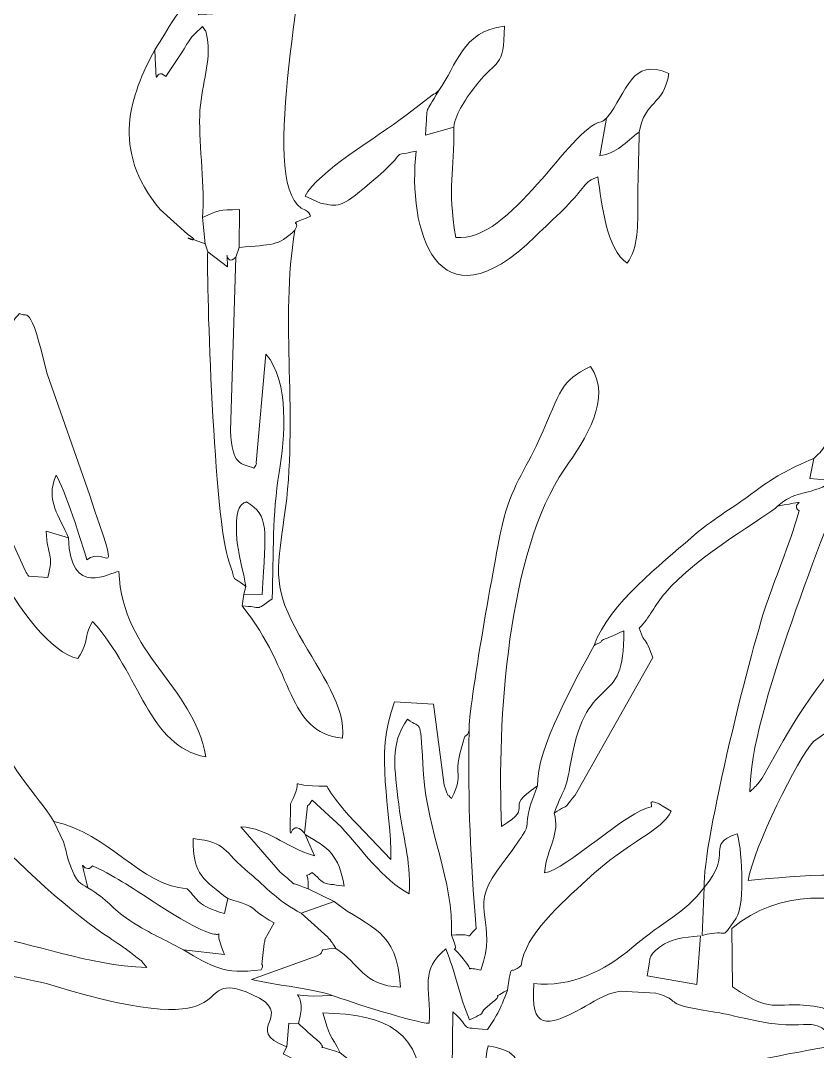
# Model space of a CAD drawing. Header units: millimetres. Extents: x -354 to 179, y -174 to 113.
# Drawn here: x -294.89 to -281.29, y 15.78 to 33.38 of the extents above; entities that cross this region are included whole.
import ezdxf

# ---------------------------------------------------------------- set-up
doc = ezdxf.new("R2010")
doc.units = ezdxf.units.MM
doc.linetypes.add('K5LT32769', pattern=[0])
doc.layers.add('layer 1', color=7, linetype='Continuous')

msp = doc.modelspace()

# ---------------------------------------------------------------- linework, layer by layer
at = {"layer": 'layer 1', "color": 7, "linetype": 'K5LT32769', "lineweight": 18}
for points, knots in [([(-291.396, 34.634), (-291.396, 34.634), (-290.927, 34.479), (-290.927, 34.479), (-290.717, 33.799), (-290.829, 34.214), (-291.179, 33.913), (-291.688, 33.476), (-291.024, 33.549), (-291.852, 33.479), (-291.852, 33.479), (-291.765, 33.956), (-291.765, 33.956), (-292.202, 33.638), (-291.615, 34.166), (-292.013, 33.747), (-292.087, 33.67), (-292.16, 33.575), (-292.244, 33.448), (-292.414, 33.19), (-292.461, 33.088), (-292.6, 32.884), (-292.553, 32.027), (-292.626, 32.639), (-292.411, 32.425), (-292.411, 32.425), (-292.128, 32.856), (-292.128, 32.856), (-291.956, 33.12), (-292.052, 33.02), (-291.786, 33.282), (-291.72, 33.168), (-291.727, 33.268), (-291.696, 33.011), (-291.696, 33.011), (-291.648, 32.615), (-291.819, 32.251), (-291.832, 31.761), (-291.832, 31.761), (-291.847, 31.222), (-291.736, 30.518), (-291.785, 30.02), (-291.785, 30.02), (-291.504, 30.14), (-291.517, 30.151), (-291.154, 30.154), (-291.154, 30.154), (-291.154, 30.154), (-291.158, 29.509), (-291.158, 29.509), (-290.592, 29.562), (-290.5, 29.522), (-290.207, 29.802), (-290.084, 29.999), (-290.397, 29.854), (-289.94, 30.041), (-289.964, 30.078), (-289.965, 30.122), (-290.024, 30.142), (-290.875, 30.425), (-289.997, 34.16), (-290.022, 35.26), (-290.022, 35.26), (-290.059, 36.894), (-289.769, 36.717), (-290.41, 36.95), (-291.015, 36.602), (-290.525, 36.667), (-290.936, 35.774), (-291.19, 35.222), (-291.382, 35.202), (-291.396, 34.634)], [0, 0, 0, 0, 0.043478, 0.043478, 0.043478, 0.086957, 0.086957, 0.086957, 0.130435, 0.130435, 0.130435, 0.173913, 0.173913, 0.173913, 0.217391, 0.217391, 0.217391, 0.26087, 0.26087, 0.26087, 0.304348, 0.304348, 0.304348, 0.347826, 0.347826, 0.347826, 0.391304, 0.391304, 0.391304, 0.434783, 0.434783, 0.434783, 0.478261, 0.478261, 0.478261, 0.478261, 0.521739, 0.521739, 0.521739, 0.521739, 0.565217, 0.565217, 0.565217, 0.565217, 0.608696, 0.608696, 0.608696, 0.608696, 0.652174, 0.652174, 0.652174, 0.695652, 0.695652, 0.695652, 0.73913, 0.73913, 0.73913, 0.782609, 0.782609, 0.782609, 0.826087, 0.826087, 0.826087, 0.826087, 0.869565, 0.869565, 0.869565, 0.913043, 0.913043, 0.913043, 1, 1, 1, 1]), ([(-292.6, 32.884), (-293.013, 32.105), (-293.367, 31.184), (-292.51, 30.156), (-292.51, 30.156), (-292.04, 29.732), (-292.04, 29.732), (-291.677, 29.495), (-292.411, 29.812), (-291.738, 29.568), (-291.738, 29.568), (-291.785, 30.02), (-291.785, 30.02), (-291.736, 30.518), (-291.847, 31.222), (-291.832, 31.761), (-291.819, 32.251), (-291.648, 32.615), (-291.696, 33.011), (-291.727, 33.268), (-291.72, 33.168), (-291.786, 33.282), (-292.052, 33.02), (-291.956, 33.12), (-292.128, 32.856), (-292.128, 32.856), (-292.411, 32.425), (-292.411, 32.425), (-292.626, 32.639), (-292.553, 32.027), (-292.6, 32.884)], [0, 0, 0, 0, 0.090909, 0.090909, 0.090909, 0.181818, 0.181818, 0.181818, 0.272727, 0.272727, 0.272727, 0.363636, 0.363636, 0.363636, 0.454545, 0.454545, 0.454545, 0.545455, 0.545455, 0.545455, 0.636364, 0.636364, 0.636364, 0.727273, 0.727273, 0.727273, 0.818182, 0.818182, 0.818182, 1, 1, 1, 1]), ([(-287.751, 32.189), (-288.001, 31.733), (-287.932, 32.025), (-287.977, 31.425), (-287.977, 31.425), (-287.495, 31.561), (-287.495, 31.561), (-287.457, 31.819), (-287.29, 32.045), (-287.084, 32.312), (-286.77, 32.721), (-286.636, 32.55), (-286.629, 33.287), (-287.367, 33.192), (-287.429, 32.626), (-287.751, 32.189)], [0, 0, 0, 0, 0.166667, 0.166667, 0.166667, 0.333333, 0.333333, 0.333333, 0.5, 0.5, 0.5, 0.666667, 0.666667, 0.666667, 1, 1, 1, 1]), ([(-284.886, 31.717), (-284.886, 31.717), (-285.002, 31.071), (-285.002, 31.071), (-284.703, 31.119), (-284.568, 31.302), (-284.328, 31.479), (-284.236, 32.025), (-283.914, 31.914), (-283.822, 32.481), (-284.472, 32.766), (-284.521, 32.155), (-284.886, 31.717)], [0, 0, 0, 0, 0.2, 0.2, 0.2, 0.4, 0.4, 0.4, 0.6, 0.6, 0.6, 1, 1, 1, 1]), ([(-284.886, 31.717), (-284.918, 31.697), (-284.927, 31.666), (-284.98, 31.655), (-285.512, 31.544), (-286.525, 29.576), (-287.461, 29.68), (-287.61, 30.566), (-287.479, 30.78), (-287.495, 31.561), (-287.495, 31.561), (-287.977, 31.425), (-287.977, 31.425), (-287.932, 32.025), (-288.001, 31.733), (-287.751, 32.189), (-287.782, 32.169), (-287.788, 32.135), (-287.84, 32.124), (-287.84, 32.124), (-288.306, 31.769), (-288.306, 31.769), (-288.832, 31.362), (-289.812, 30.807), (-290.034, 30.383), (-290.034, 30.383), (-289.77, 30.264), (-289.77, 30.264), (-289.462, 30.208), (-289.454, 30.16), (-288.927, 30.603), (-288.136, 31.268), (-288.683, 31.024), (-288.137, 31.152), (-288.288, 29.838), (-287.799, 28.032), (-286.097, 29.701), (-285.92, 29.875), (-285.816, 29.965), (-285.587, 30.192), (-285.249, 30.526), (-285.281, 30.63), (-285.033, 30.711), (-284.97, 30.25), (-284.883, 29.465), (-284.533, 29.241), (-284.337, 29.511), (-284.352, 29.905), (-284.353, 30.255), (-284.354, 30.67), (-284.332, 31.094), (-284.328, 31.479), (-284.568, 31.302), (-284.703, 31.119), (-285.002, 31.071), (-285.002, 31.071), (-284.886, 31.717), (-284.886, 31.717)], [0, 0, 0, 0, 0.05, 0.05, 0.05, 0.1, 0.1, 0.1, 0.15, 0.15, 0.15, 0.2, 0.2, 0.2, 0.25, 0.25, 0.25, 0.3, 0.3, 0.3, 0.35, 0.35, 0.35, 0.4, 0.4, 0.4, 0.45, 0.45, 0.45, 0.5, 0.5, 0.5, 0.55, 0.55, 0.55, 0.6, 0.6, 0.6, 0.65, 0.65, 0.65, 0.7, 0.7, 0.7, 0.75, 0.75, 0.75, 0.8, 0.8, 0.8, 0.85, 0.85, 0.85, 0.9, 0.9, 0.9, 1, 1, 1, 1]), ([(-296.075, 25.912), (-296.144, 26.388), (-296.366, 26.564), (-296.162, 26.959), (-296.162, 26.959), (-294.807, 23.98), (-294.807, 23.98), (-294.79, 23.951), (-294.769, 23.917), (-294.752, 23.891), (-294.752, 23.891), (-294.426, 23.873), (-294.426, 23.873), (-294.321, 24.285), (-294.43, 24.204), (-294.457, 24.662), (-294.457, 24.662), (-294.075, 24.547), (-294.075, 24.547), (-294.22, 24.921), (-294.476, 25.173), (-294.286, 25.617), (-294.142, 25.401), (-293.841, 24.457), (-293.759, 24.173), (-293.423, 24.443), (-293.152, 23.623), (-293.717, 25.29), (-293.717, 25.29), (-294.439, 27.348), (-294.439, 27.348), (-294.741, 28.641), (-294.781, 28.275), (-294.912, 28.382), (-295.098, 28.157), (-295.136, 28.107), (-295.179, 27.623), (-295.184, 27.563), (-295.161, 27.23), (-295.162, 27.132), (-295.448, 27.205), (-295.138, 26.98), (-295.296, 27.321), (-295.296, 27.321), (-295.745, 28.768), (-295.745, 28.768), (-296.109, 30.27), (-295.873, 30.28), (-296.537, 30.379), (-296.898, 29.944), (-296.697, 28.669), (-296.693, 28.001), (-296.688, 27.292), (-296.623, 27.493), (-296.501, 26.943), (-296.359, 26.301), (-296.566, 26.202), (-296.075, 25.912)], [0, 0, 0, 0, 0.05, 0.05, 0.05, 0.1, 0.1, 0.1, 0.15, 0.15, 0.15, 0.2, 0.2, 0.2, 0.25, 0.25, 0.25, 0.3, 0.3, 0.3, 0.35, 0.35, 0.35, 0.4, 0.4, 0.4, 0.45, 0.45, 0.45, 0.5, 0.5, 0.5, 0.55, 0.55, 0.55, 0.6, 0.6, 0.6, 0.65, 0.65, 0.65, 0.7, 0.7, 0.7, 0.75, 0.75, 0.75, 0.8, 0.8, 0.8, 0.85, 0.85, 0.85, 0.9, 0.9, 0.9, 1, 1, 1, 1]), ([(-291.785, 30.02), (-291.785, 30.02), (-291.738, 29.568), (-291.738, 29.568), (-291.696, 29.435), (-291.696, 29.435), (-291.36, 29.174), (-291.36, 29.174), (-291.36, 29.619), (-291.417, 29.147), (-291.214, 29.343), (-291.214, 29.343), (-291.158, 29.509), (-291.158, 29.509), (-291.154, 30.154), (-291.154, 30.154), (-291.517, 30.151), (-291.504, 30.14), (-291.785, 30.02)], [0, 0, 0, 0, 0.125, 0.125, 0.25, 0.25, 0.375, 0.375, 0.375, 0.5, 0.5, 0.5, 0.625, 0.625, 0.75, 0.75, 0.75, 1, 1, 1, 1]), ([(-290.207, 29.802), (-290.5, 29.522), (-290.592, 29.562), (-291.158, 29.509), (-291.158, 29.509), (-291.214, 29.343), (-291.214, 29.343), (-291.307, 26.373), (-291.307, 26.373), (-291.276, 25.775), (-291.125, 25.823), (-290.91, 25.739), (-290.894, 25.767), (-290.843, 25.812), (-290.871, 25.829), (-290.871, 25.829), (-290.702, 27.686), (-290.702, 27.686), (-290.295, 27.211), (-290.377, 26.254), (-290.475, 25.665), (-290.598, 24.931), (-290.564, 24.304), (-290.598, 23.506), (-290.9, 23.285), (-290.758, 23.373), (-291.11, 23.386), (-290.197, 22.27), (-290.363, 21.227), (-289.395, 21.127), (-289.329, 21.655), (-289.758, 22.218), (-290.132, 22.887), (-290.569, 23.668), (-290.533, 23.922), (-290.388, 24.902), (-290.137, 26.61), (-290.471, 28.245), (-290.207, 29.802)], [0, 0, 0, 0, 0.071429, 0.071429, 0.071429, 0.142857, 0.142857, 0.214286, 0.214286, 0.214286, 0.285714, 0.285714, 0.285714, 0.357143, 0.357143, 0.357143, 0.428571, 0.428571, 0.428571, 0.5, 0.5, 0.5, 0.571429, 0.571429, 0.571429, 0.642857, 0.642857, 0.642857, 0.714286, 0.714286, 0.714286, 0.785714, 0.785714, 0.785714, 0.857143, 0.857143, 0.857143, 1, 1, 1, 1]), ([(-291.214, 29.343), (-291.417, 29.147), (-291.36, 29.619), (-291.36, 29.174), (-291.36, 29.174), (-291.696, 29.435), (-291.696, 29.435), (-291.72, 28.891), (-291.587, 24.805), (-291.331, 24.134), (-291.18, 23.736), (-291.352, 23.952), (-291.043, 23.716), (-291.083, 23.954), (-291.18, 24.305), (-291.197, 24.516), (-291.254, 25.202), (-291.054, 25.133), (-291.035, 25.161), (-290.639, 24.924), (-290.702, 24.719), (-290.767, 23.583), (-290.767, 23.583), (-291.079, 23.588), (-291.079, 23.588), (-291.11, 23.386), (-291.11, 23.386), (-290.758, 23.373), (-290.9, 23.285), (-290.598, 23.506), (-290.564, 24.304), (-290.598, 24.931), (-290.475, 25.665), (-290.377, 26.254), (-290.295, 27.211), (-290.702, 27.686), (-290.702, 27.686), (-290.871, 25.829), (-290.871, 25.829), (-290.843, 25.812), (-290.894, 25.767), (-290.91, 25.739), (-291.125, 25.823), (-291.276, 25.775), (-291.307, 26.373), (-291.307, 26.373), (-291.214, 29.343), (-291.214, 29.343)], [0, 0, 0, 0, 0.058824, 0.058824, 0.058824, 0.117647, 0.117647, 0.117647, 0.176471, 0.176471, 0.176471, 0.235294, 0.235294, 0.235294, 0.294118, 0.294118, 0.294118, 0.352941, 0.352941, 0.352941, 0.411765, 0.411765, 0.411765, 0.470588, 0.470588, 0.529412, 0.529412, 0.529412, 0.588235, 0.588235, 0.588235, 0.647059, 0.647059, 0.647059, 0.705882, 0.705882, 0.705882, 0.764706, 0.764706, 0.764706, 0.823529, 0.823529, 0.823529, 0.882353, 0.882353, 0.882353, 1, 1, 1, 1]), ([(-287.233, 21.257), (-287.255, 19.965), (-287.208, 19.097), (-287.113, 17.879), (-287.33, 17.656), (-287.08, 17.801), (-287.534, 17.763), (-287.34, 17.303), (-287.651, 17.727), (-287.336, 17.36), (-287.102, 17.086), (-287.373, 17.247), (-287.034, 17.165), (-286.725, 17.993), (-287.254, 18.185), (-286.76, 18.854), (-285.895, 20.024), (-286.482, 19.284), (-286.062, 20.315), (-286.7, 19.886), (-286.064, 20.004), (-286.677, 19.617), (-286.759, 21.412), (-286.573, 24.325), (-285.604, 25.72), (-285.237, 26.25), (-284.788, 26.935), (-285.158, 27.472), (-285.676, 27.231), (-285.655, 27.069), (-286.035, 26.227), (-286.284, 25.678), (-286.515, 25.42), (-286.663, 24.784), (-286.787, 24.25), (-287.247, 21.633), (-287.233, 21.257)], [0, 0, 0, 0, 0.076923, 0.076923, 0.076923, 0.153846, 0.153846, 0.153846, 0.230769, 0.230769, 0.230769, 0.307692, 0.307692, 0.307692, 0.384615, 0.384615, 0.384615, 0.461538, 0.461538, 0.461538, 0.538462, 0.538462, 0.538462, 0.615385, 0.615385, 0.615385, 0.692308, 0.692308, 0.692308, 0.769231, 0.769231, 0.769231, 0.846154, 0.846154, 0.846154, 1, 1, 1, 1]), ([(-294.075, 24.547), (-294.075, 24.547), (-294.457, 24.662), (-294.457, 24.662), (-294.43, 24.204), (-294.321, 24.285), (-294.426, 23.873), (-294.426, 23.873), (-294.752, 23.891), (-294.752, 23.891), (-294.769, 23.917), (-294.79, 23.951), (-294.807, 23.98), (-294.807, 23.98), (-296.162, 26.959), (-296.162, 26.959), (-296.366, 26.564), (-296.144, 26.388), (-296.075, 25.912), (-296.063, 25.39), (-294.829, 22.681), (-293.911, 22.486), (-293.696, 22.844), (-293.837, 22.808), (-293.661, 23.122), (-292.838, 22.203), (-292.707, 20.981), (-291.728, 20.808), (-291.953, 22.066), (-293.147, 22.528), (-293.214, 23.973), (-293.375, 23.959), (-294.034, 23.506), (-294.075, 24.547)], [0, 0, 0, 0, 0.083333, 0.083333, 0.083333, 0.166667, 0.166667, 0.166667, 0.25, 0.25, 0.25, 0.333333, 0.333333, 0.333333, 0.416667, 0.416667, 0.416667, 0.5, 0.5, 0.5, 0.583333, 0.583333, 0.583333, 0.666667, 0.666667, 0.666667, 0.75, 0.75, 0.75, 0.833333, 0.833333, 0.833333, 1, 1, 1, 1]), ([(-281.121, 26.217), (-281.207, 25.996), (-281.228, 26.032), (-281.346, 25.905), (-281.346, 25.905), (-281.417, 25.56), (-281.417, 25.56), (-281.023, 25.526), (-281.023, 25.526), (-280.783, 25.702), (-280.783, 25.702), (-280.823, 25.717), (-280.823, 25.717), (-280.617, 26.345), (-280.617, 26.345), (-281.121, 26.217), (-281.121, 26.217)], [0, 0, 0, 0, 0.125, 0.125, 0.125, 0.25, 0.25, 0.375, 0.375, 0.5, 0.5, 0.625, 0.625, 0.75, 0.75, 1, 1, 1, 1]), ([(-281.346, 25.905), (-281.763, 25.731), (-282.034, 25.584), (-282.429, 25.287), (-282.771, 25.029), (-283.071, 24.876), (-283.448, 24.543), (-283.938, 24.111), (-284.839, 23.429), (-285.1, 22.712), (-285.062, 22.737), (-284.961, 22.766), (-284.98, 22.779), (-285, 22.791), (-284.888, 22.827), (-284.856, 22.843), (-284.826, 22.856), (-284.629, 22.941), (-284.593, 22.961), (-284.569, 21.557), (-285.205, 22.335), (-285.491, 20.743), (-285.6, 20.14), (-285.571, 20.394), (-285.783, 19.845), (-285.473, 20.051), (-285.683, 19.842), (-285.423, 20.153), (-285.423, 20.153), (-284.096, 22.506), (-284.096, 22.506), (-284.282, 22.994), (-284.207, 22.651), (-284.326, 23.006), (-284.146, 23.193), (-284.063, 23.397), (-283.887, 23.606), (-283.357, 24.236), (-282.104, 24.941), (-281.965, 25.091), (-281.652, 25.35), (-281.599, 25.254), (-281.2, 25.415), (-281.2, 25.415), (-281.023, 25.526), (-281.023, 25.526), (-281.417, 25.56), (-281.417, 25.56), (-281.346, 25.905), (-281.346, 25.905)], [0, 0, 0, 0, 0.055556, 0.055556, 0.055556, 0.111111, 0.111111, 0.111111, 0.166667, 0.166667, 0.166667, 0.222222, 0.222222, 0.222222, 0.277778, 0.277778, 0.277778, 0.333333, 0.333333, 0.333333, 0.388889, 0.388889, 0.388889, 0.444444, 0.444444, 0.444444, 0.5, 0.5, 0.5, 0.555556, 0.555556, 0.555556, 0.611111, 0.611111, 0.611111, 0.666667, 0.666667, 0.666667, 0.722222, 0.722222, 0.722222, 0.777778, 0.777778, 0.777778, 0.833333, 0.833333, 0.888889, 0.888889, 1, 1, 1, 1]), ([(-278.024, 17.298), (-278.024, 17.298), (-278.125, 17.554), (-278.125, 17.554), (-278.089, 17.573), (-278.155, 17.638), (-278.177, 17.685), (-278.177, 17.685), (-278.177, 17.685), (-277.785, 17.505), (-277.785, 17.505), (-278.098, 18.042), (-278.898, 18.325), (-279.674, 18.609), (-279.674, 18.609), (-280.447, 18.893), (-281.578, 18.776), (-282.465, 18.699), (-282.465, 18.699), (-282.387, 19.235), (-281.61, 20.797), (-281.352, 21.071), (-281.352, 21.071), (-281.352, 21.071), (-280.635, 21.579), (-280.635, 21.579), (-280.635, 21.579), (-281.108, 21.594), (-281.108, 21.594), (-281.055, 21.952), (-280.1, 23.035), (-280.1, 23.035), (-280.1, 23.035), (-280.047, 23.053), (-280.053, 23.101), (-280.032, 23.136), (-280.032, 23.136), (-280.662, 22.952), (-281.507, 21.732), (-281.869, 21.079), (-281.869, 21.079), (-281.869, 21.079), (-282.23, 20.442), (-282.23, 20.442), (-282.35, 20.287), (-282.331, 20.317), (-282.438, 20.21), (-282.438, 20.21), (-282.449, 21.565), (-281.075, 24.771), (-280.783, 25.702), (-280.783, 25.702), (-280.783, 25.702), (-281.023, 25.526), (-281.023, 25.526), (-281.023, 25.526), (-281.2, 25.415), (-281.2, 25.415), (-281.599, 25.254), (-281.652, 25.35), (-281.965, 25.091), (-281.965, 25.091), (-281.296, 25.204), (-281.786, 25.158), (-281.599, 25.007), (-281.599, 25.007), (-281.682, 24.666), (-282.015, 23.81), (-282.129, 23.497), (-282.129, 23.497), (-282.385, 22.794), (-283.256, 19.321), (-283.218, 18.575), (-283.218, 18.575), (-283.578, 18.111), (-283.883, 18.032), (-284.453, 17.547), (-284.453, 17.547), (-284.921, 17.15), (-285.498, 16.867), (-286.128, 16.936), (-286.128, 16.936), (-286.188, 16.138), (-285.912, 16.189), (-285.312, 16.511), (-285.312, 16.511), (-285.131, 16.609), (-284.939, 16.756), (-284.65, 16.806), (-284.65, 16.806), (-284.65, 16.806), (-284.042, 16.773), (-284.042, 16.773), (-283.574, 16.639), (-283.944, 16.6), (-283.271, 16.489), (-283.271, 16.489), (-282.886, 16.425), (-282.86, 16.421), (-282.509, 16.337), (-282.509, 16.337), (-281.303, 16.05), (-281.425, 16.505), (-280.922, 15.893), (-280.922, 15.893), (-281.377, 15.797), (-282.956, 15.569), (-283.208, 15.293), (-283.208, 15.293), (-282.55, 15.286), (-282.292, 15.676), (-281.301, 15.573), (-281.301, 15.573), (-281.332, 15.529), (-281.316, 15.458), (-281.385, 15.436), (-281.385, 15.436), (-281.385, 15.436), (-281.569, 15.17), (-281.569, 15.17), (-281.203, 15.215), (-281.257, 15.164), (-281.06, 15.378), (-281.06, 15.378), (-280.854, 15.601), (-280.917, 15.73), (-280.782, 15.916), (-280.782, 15.916), (-280.531, 15.863), (-277.735, 14.461), (-277.23, 14.055), (-277.23, 14.055), (-276.073, 13.125), (-275.499, 12.32), (-274.502, 11.282), (-274.502, 11.282), (-274.502, 11.282), (-271.905, 8.374), (-271.905, 8.374), (-271.152, 7.584), (-270.02, 6.259), (-268.971, 5.836), (-268.971, 5.836), (-268.342, 5.753), (-268.756, 5.882), (-268.543, 5.625), (-268.543, 5.625), (-269.118, 5.23), (-269.299, 5.439), (-270.04, 5.472), (-270.04, 5.472), (-269.426, 5.191), (-268.58, 5.47), (-267.876, 5.24), (-267.876, 5.24), (-267.997, 5.419), (-267.972, 5.412), (-268.085, 5.673), (-268.085, 5.673), (-268.085, 5.673), (-267.313, 5.619), (-267.313, 5.619), (-267.628, 5.965), (-268.654, 6.045), (-269.556, 6.73), (-269.556, 6.73), (-271.125, 7.922), (-272.249, 9.562), (-273.447, 11.076), (-273.447, 11.076), (-273.447, 11.076), (-275.999, 13.531), (-275.999, 13.531), (-277.163, 14.657), (-278.668, 15.364), (-280.111, 16.038), (-280.111, 16.038), (-280.111, 16.038), (-281.198, 16.523), (-281.198, 16.523), (-282.042, 16.685), (-281.949, 16.356), (-282.737, 16.879), (-282.737, 16.879), (-282.737, 16.879), (-282.746, 17.879), (-282.746, 17.879), (-281.109, 19.232), (-278.634, 17.536), (-278.024, 17.298)], [0, 0, 0, 0, 0.019231, 0.019231, 0.019231, 0.038462, 0.038462, 0.038462, 0.038462, 0.057692, 0.057692, 0.057692, 0.076923, 0.076923, 0.076923, 0.076923, 0.096154, 0.096154, 0.096154, 0.096154, 0.115385, 0.115385, 0.115385, 0.115385, 0.134615, 0.134615, 0.134615, 0.153846, 0.153846, 0.153846, 0.173077, 0.173077, 0.173077, 0.173077, 0.192308, 0.192308, 0.192308, 0.192308, 0.211538, 0.211538, 0.211538, 0.211538, 0.230769, 0.230769, 0.230769, 0.25, 0.25, 0.25, 0.25, 0.269231, 0.269231, 0.269231, 0.269231, 0.288462, 0.288462, 0.288462, 0.307692, 0.307692, 0.307692, 0.326923, 0.326923, 0.326923, 0.326923, 0.346154, 0.346154, 0.346154, 0.346154, 0.365385, 0.365385, 0.365385, 0.365385, 0.384615, 0.384615, 0.384615, 0.384615, 0.403846, 0.403846, 0.403846, 0.403846, 0.423077, 0.423077, 0.423077, 0.423077, 0.442308, 0.442308, 0.442308, 0.442308, 0.461538, 0.461538, 0.461538, 0.461538, 0.480769, 0.480769, 0.480769, 0.5, 0.5, 0.5, 0.5, 0.519231, 0.519231, 0.519231, 0.519231, 0.538462, 0.538462, 0.538462, 0.538462, 0.557692, 0.557692, 0.557692, 0.557692, 0.576923, 0.576923, 0.576923, 0.576923, 0.596154, 0.596154, 0.596154, 0.596154, 0.615385, 0.615385, 0.615385, 0.634615, 0.634615, 0.634615, 0.634615, 0.653846, 0.653846, 0.653846, 0.653846, 0.673077, 0.673077, 0.673077, 0.673077, 0.692308, 0.692308, 0.692308, 0.692308, 0.711538, 0.711538, 0.711538, 0.730769, 0.730769, 0.730769, 0.730769, 0.75, 0.75, 0.75, 0.75, 0.769231, 0.769231, 0.769231, 0.769231, 0.788462, 0.788462, 0.788462, 0.788462, 0.807692, 0.807692, 0.807692, 0.807692, 0.826923, 0.826923, 0.826923, 0.846154, 0.846154, 0.846154, 0.846154, 0.865385, 0.865385, 0.865385, 0.865385, 0.884615, 0.884615, 0.884615, 0.903846, 0.903846, 0.903846, 0.903846, 0.923077, 0.923077, 0.923077, 0.942308, 0.942308, 0.942308, 0.942308, 0.961538, 0.961538, 0.961538, 1, 1, 1, 1]), ([(-291.043, 23.716), (-291.043, 23.716), (-291.079, 23.588), (-291.079, 23.588), (-290.767, 23.583), (-290.767, 23.583), (-290.702, 24.719), (-290.639, 24.924), (-291.035, 25.161), (-291.054, 25.133), (-291.254, 25.202), (-291.197, 24.516), (-291.18, 24.305), (-291.083, 23.954), (-291.043, 23.716)], [0, 0, 0, 0, 0.166667, 0.166667, 0.333333, 0.333333, 0.333333, 0.5, 0.5, 0.5, 0.666667, 0.666667, 0.666667, 1, 1, 1, 1]), ([(-285.783, 19.845), (-285.571, 20.394), (-285.6, 20.14), (-285.491, 20.743), (-285.491, 20.743), (-285.205, 22.335), (-284.569, 21.557), (-284.593, 22.961), (-284.593, 22.961), (-284.629, 22.941), (-284.826, 22.856), (-284.856, 22.843), (-284.856, 22.843), (-284.888, 22.827), (-285, 22.791), (-284.98, 22.779), (-284.98, 22.779), (-284.961, 22.766), (-285.062, 22.737), (-285.1, 22.712), (-285.1, 22.712), (-285.365, 22.21), (-286.105, 20.914), (-286.062, 20.315), (-286.062, 20.315), (-286.482, 19.284), (-285.895, 20.024), (-286.76, 18.854), (-286.76, 18.854), (-287.254, 18.185), (-286.725, 17.993), (-287.034, 17.165), (-287.034, 17.165), (-287.373, 17.247), (-287.102, 17.086), (-287.336, 17.36), (-287.336, 17.36), (-287.651, 17.727), (-287.34, 17.303), (-287.534, 17.763), (-287.534, 17.763), (-287.494, 18.708), (-287.947, 19.529), (-288.01, 20.507), (-288.01, 20.507), (-288.076, 21.538), (-288.028, 21.251), (-288.284, 21.452), (-288.284, 21.452), (-288.592, 21.036), (-288.503, 20.598), (-288.434, 20), (-288.434, 20), (-288.36, 19.363), (-288.23, 19.12), (-288.256, 18.47), (-288.256, 18.47), (-288.702, 18.702), (-289.079, 19.242), (-289.418, 19.61), (-289.418, 19.61), (-289.418, 19.61), (-289.91, 20.067), (-289.91, 20.067), (-289.936, 20.035), (-289.947, 20.002), (-289.992, 19.974), (-289.992, 19.974), (-289.992, 19.974), (-290.043, 19.505), (-290.043, 19.505), (-290.043, 19.505), (-290.034, 19.48), (-290.034, 19.48), (-289.625, 19.245), (-289.462, 19.145), (-289.367, 18.597), (-289.367, 18.597), (-289.789, 18.674), (-289.625, 18.578), (-289.91, 18.83), (-289.91, 18.83), (-290.086, 18.718), (-289.96, 18.907), (-289.981, 18.553), (-289.981, 18.553), (-289.981, 18.553), (-289.539, 18.335), (-289.539, 18.335), (-288.911, 17.852), (-288.467, 17.882), (-288.404, 16.874), (-288.404, 16.874), (-289.057, 16.902), (-289.097, 17.282), (-289.506, 17.534), (-289.506, 17.534), (-289.889, 17.52), (-289.646, 17.492), (-289.827, 17.407), (-289.827, 17.407), (-289.827, 17.407), (-290.949, 17.004), (-290.949, 17.004), (-290.538, 16.91), (-289.848, 16.839), (-289.569, 16.735), (-289.569, 16.735), (-289.268, 16.624), (-288.135, 16.259), (-287.912, 16.257), (-287.912, 16.257), (-287.887, 16.89), (-288.076, 17.171), (-287.63, 17.528), (-287.63, 17.528), (-287.473, 17.147), (-287.392, 16.705), (-287.226, 16.318), (-287.226, 16.318), (-286.852, 16.493), (-287.15, 16.361), (-286.88, 16.576), (-286.88, 16.576), (-286.583, 16.813), (-286.922, 16.636), (-286.577, 16.824), (-286.577, 16.824), (-286.505, 17.314), (-286.555, 17.066), (-286.343, 17.245), (-286.343, 17.245), (-286.288, 17.759), (-285.645, 18.315), (-285.23, 18.7), (-285.23, 18.7), (-284.468, 19.408), (-283.943, 19.53), (-283.784, 19.88), (-283.784, 19.88), (-284.263, 20.193), (-284.082, 19.958), (-284.125, 19.953), (-284.125, 19.953), (-284.509, 19.906), (-285.592, 18.868), (-285.946, 18.827), (-285.946, 18.827), (-285.897, 19.277), (-285.67, 19.498), (-285.783, 19.845)], [0, 0, 0, 0, 0.025, 0.025, 0.025, 0.025, 0.05, 0.05, 0.05, 0.05, 0.075, 0.075, 0.075, 0.075, 0.1, 0.1, 0.1, 0.1, 0.125, 0.125, 0.125, 0.125, 0.15, 0.15, 0.15, 0.15, 0.175, 0.175, 0.175, 0.175, 0.2, 0.2, 0.2, 0.2, 0.225, 0.225, 0.225, 0.225, 0.25, 0.25, 0.25, 0.25, 0.275, 0.275, 0.275, 0.275, 0.3, 0.3, 0.3, 0.3, 0.325, 0.325, 0.325, 0.325, 0.35, 0.35, 0.35, 0.35, 0.375, 0.375, 0.375, 0.375, 0.4, 0.4, 0.4, 0.425, 0.425, 0.425, 0.425, 0.45, 0.45, 0.45, 0.475, 0.475, 0.475, 0.5, 0.5, 0.5, 0.5, 0.525, 0.525, 0.525, 0.525, 0.55, 0.55, 0.55, 0.55, 0.575, 0.575, 0.575, 0.6, 0.6, 0.6, 0.6, 0.625, 0.625, 0.625, 0.625, 0.65, 0.65, 0.65, 0.65, 0.675, 0.675, 0.675, 0.7, 0.7, 0.7, 0.7, 0.725, 0.725, 0.725, 0.725, 0.75, 0.75, 0.75, 0.75, 0.775, 0.775, 0.775, 0.775, 0.8, 0.8, 0.8, 0.8, 0.825, 0.825, 0.825, 0.825, 0.85, 0.85, 0.85, 0.85, 0.875, 0.875, 0.875, 0.875, 0.9, 0.9, 0.9, 0.9, 0.925, 0.925, 0.925, 0.925, 0.95, 0.95, 0.95, 0.95, 1, 1, 1, 1]), ([(-290.098, 18.137), (-290.475, 18.322), (-290.719, 18.604), (-290.975, 18.814), (-290.975, 18.814), (-291.459, 19.211), (-291.352, 19.346), (-291.942, 19.412), (-291.942, 19.412), (-291.959, 18.78), (-291.738, 18.694), (-291.355, 18.386), (-291.355, 18.386), (-290.751, 18.217), (-291.061, 18.249), (-290.561, 17.972), (-290.561, 17.972), (-290.561, 17.972), (-290.714, 17.702), (-290.714, 17.702), (-290.72, 17.681), (-290.726, 17.643), (-290.731, 17.622), (-290.731, 17.622), (-290.731, 17.622), (-290.771, 17.264), (-290.771, 17.264), (-290.741, 17.251), (-290.773, 17.2), (-290.785, 17.171), (-290.785, 17.171), (-291.444, 17.09), (-291.609, 17.221), (-292.112, 17.514), (-292.112, 17.514), (-292.469, 17.709), (-292.627, 17.754), (-293.027, 18.015), (-293.027, 18.015), (-293.356, 18.231), (-293.386, 18.363), (-293.74, 18.569), (-293.74, 18.569), (-293.876, 18.672), (-293.914, 18.587), (-294.076, 19.052), (-294.076, 19.052), (-294.128, 19.202), (-294.095, 19.175), (-294.161, 19.359), (-294.161, 19.359), (-294.161, 19.359), (-294.321, 19.703), (-294.321, 19.703), (-294.633, 20.214), (-295.033, 20.459), (-295.651, 21.891), (-295.651, 21.891), (-295.821, 22.285), (-295.876, 22.425), (-296.162, 22.672), (-296.162, 22.672), (-296.181, 22.642), (-296.165, 22.591), (-296.204, 22.574), (-296.204, 22.574), (-296.396, 22.489), (-296.107, 21.829), (-296.092, 21.644), (-296.092, 21.644), (-295.794, 21.356), (-295.774, 21.403), (-295.702, 20.902), (-295.702, 20.902), (-296.061, 20.994), (-296.196, 21.278), (-296.401, 21.58), (-296.401, 21.58), (-297.095, 22.359), (-296.504, 22.454), (-297.509, 22.607), (-297.509, 22.607), (-297.302, 21.247), (-294.767, 18.672), (-293.486, 17.793), (-293.486, 17.793), (-293.367, 17.711), (-293.18, 17.591), (-293.115, 17.543), (-293.115, 17.543), (-293.084, 17.52), (-292.994, 17.453), (-292.964, 17.428), (-292.964, 17.428), (-292.76, 17.256), (-292.901, 17.415), (-292.738, 17.21), (-292.738, 17.21), (-293.78, 17.25), (-294.626, 17.626), (-295.544, 17.765), (-295.544, 17.765), (-297.201, 18.016), (-296.773, 19.406), (-296.783, 19.505), (-296.783, 19.505), (-297.232, 19.588), (-296.984, 19.611), (-297.235, 19.471), (-297.235, 19.471), (-297.577, 17.279), (-294.922, 17.085), (-294.373, 16.915), (-294.373, 16.915), (-290.841, 15.821), (-292.09, 17.258), (-290.94, 16.75), (-290.94, 16.75), (-290.136, 16.395), (-291.15, 16.154), (-290.344, 15.857), (-290.344, 15.857), (-290.344, 15.857), (-290.312, 16.26), (-290.312, 16.26), (-290.312, 16.26), (-290.145, 16.254), (-290.145, 16.254), (-289.934, 16.989), (-290.601, 16.662), (-289.569, 16.735), (-289.569, 16.735), (-289.848, 16.839), (-290.538, 16.91), (-290.949, 17.004), (-290.949, 17.004), (-290.949, 17.004), (-289.827, 17.407), (-289.827, 17.407), (-289.646, 17.492), (-289.889, 17.52), (-289.506, 17.534), (-289.506, 17.534), (-289.528, 17.569), (-289.554, 17.612), (-289.573, 17.636), (-289.573, 17.636), (-289.592, 17.658), (-289.62, 17.702), (-289.644, 17.727), (-289.644, 17.727), (-290.098, 18.137), (-290.098, 18.137)], [0, 0, 0, 0, 0.02439, 0.02439, 0.02439, 0.02439, 0.04878, 0.04878, 0.04878, 0.04878, 0.073171, 0.073171, 0.073171, 0.073171, 0.097561, 0.097561, 0.097561, 0.097561, 0.121951, 0.121951, 0.121951, 0.146341, 0.146341, 0.146341, 0.146341, 0.170732, 0.170732, 0.170732, 0.195122, 0.195122, 0.195122, 0.195122, 0.219512, 0.219512, 0.219512, 0.219512, 0.243902, 0.243902, 0.243902, 0.243902, 0.268293, 0.268293, 0.268293, 0.268293, 0.292683, 0.292683, 0.292683, 0.292683, 0.317073, 0.317073, 0.317073, 0.317073, 0.341463, 0.341463, 0.341463, 0.365854, 0.365854, 0.365854, 0.365854, 0.390244, 0.390244, 0.390244, 0.390244, 0.414634, 0.414634, 0.414634, 0.414634, 0.439024, 0.439024, 0.439024, 0.439024, 0.463415, 0.463415, 0.463415, 0.463415, 0.487805, 0.487805, 0.487805, 0.487805, 0.512195, 0.512195, 0.512195, 0.512195, 0.536585, 0.536585, 0.536585, 0.536585, 0.560976, 0.560976, 0.560976, 0.560976, 0.585366, 0.585366, 0.585366, 0.585366, 0.609756, 0.609756, 0.609756, 0.609756, 0.634146, 0.634146, 0.634146, 0.634146, 0.658537, 0.658537, 0.658537, 0.658537, 0.682927, 0.682927, 0.682927, 0.682927, 0.707317, 0.707317, 0.707317, 0.707317, 0.731707, 0.731707, 0.731707, 0.731707, 0.756098, 0.756098, 0.756098, 0.756098, 0.780488, 0.780488, 0.780488, 0.804878, 0.804878, 0.804878, 0.829268, 0.829268, 0.829268, 0.829268, 0.853659, 0.853659, 0.853659, 0.853659, 0.878049, 0.878049, 0.878049, 0.902439, 0.902439, 0.902439, 0.902439, 0.926829, 0.926829, 0.926829, 0.926829, 0.95122, 0.95122, 0.95122, 1, 1, 1, 1]), ([(-287.233, 21.257), (-287.253, 21.231), (-287.245, 21.188), (-287.284, 21.172), (-287.324, 21.155), (-287.323, 21.106), (-287.33, 21.082), (-287.545, 20.385), (-287.293, 20.589), (-287.534, 20.094), (-287.615, 20.209), (-287.573, 20.066), (-287.656, 20.326), (-287.656, 20.326), (-287.839, 21.71), (-287.839, 21.71), (-288.506, 21.746), (-288.506, 21.746), (-288.864, 20.817), (-288.551, 19.938), (-288.568, 19.054), (-288.568, 19.054), (-289.138, 19.653), (-289.138, 19.653), (-289.259, 19.771), (-289.545, 20.089), (-289.661, 20.308), (-290.462, 20.286), (-289.99, 20.529), (-290.284, 20.005), (-290.284, 19.024), (-290.331, 19.856), (-290.043, 19.505), (-290.043, 19.505), (-289.992, 19.974), (-289.992, 19.974), (-289.947, 20.002), (-289.936, 20.035), (-289.91, 20.067), (-289.91, 20.067), (-289.418, 19.61), (-289.418, 19.61), (-289.079, 19.242), (-288.702, 18.702), (-288.256, 18.47), (-288.23, 19.12), (-288.36, 19.363), (-288.434, 20), (-288.503, 20.598), (-288.592, 21.036), (-288.284, 21.452), (-288.028, 21.251), (-288.076, 21.538), (-288.01, 20.507), (-288.01, 20.507), (-287.947, 19.529), (-287.494, 18.708), (-287.534, 17.763), (-287.534, 17.763), (-287.08, 17.801), (-287.33, 17.656), (-287.113, 17.879), (-287.208, 19.097), (-287.255, 19.965), (-287.233, 21.257)], [0, 0, 0, 0, 0.045455, 0.045455, 0.045455, 0.090909, 0.090909, 0.090909, 0.136364, 0.136364, 0.136364, 0.181818, 0.181818, 0.181818, 0.227273, 0.227273, 0.272727, 0.272727, 0.272727, 0.318182, 0.318182, 0.318182, 0.363636, 0.363636, 0.363636, 0.409091, 0.409091, 0.409091, 0.454545, 0.454545, 0.454545, 0.5, 0.5, 0.5, 0.545455, 0.545455, 0.545455, 0.590909, 0.590909, 0.590909, 0.636364, 0.636364, 0.636364, 0.681818, 0.681818, 0.681818, 0.727273, 0.727273, 0.727273, 0.772727, 0.772727, 0.772727, 0.818182, 0.818182, 0.818182, 0.818182, 0.863636, 0.863636, 0.863636, 0.863636, 0.909091, 0.909091, 0.909091, 1, 1, 1, 1]), ([(-291.355, 18.386), (-291.355, 18.386), (-291.41, 18.13), (-291.41, 18.13), (-291.886, 18.277), (-291.847, 18.349), (-292.046, 18.556), (-292.855, 18.61), (-293.369, 19.503), (-294.321, 19.703), (-294.321, 19.703), (-294.161, 19.359), (-294.161, 19.359), (-294.095, 19.175), (-294.128, 19.202), (-294.076, 19.052), (-293.914, 18.587), (-293.876, 18.672), (-293.74, 18.569), (-293.912, 19.278), (-293.825, 18.751), (-293.661, 18.946), (-293.186, 18.719), (-292.998, 18.575), (-292.527, 18.271), (-290.999, 17.283), (-291.736, 18.226), (-291.411, 17.431), (-291.411, 17.431), (-292.112, 17.514), (-292.112, 17.514), (-291.609, 17.221), (-291.444, 17.09), (-290.785, 17.171), (-290.773, 17.2), (-290.741, 17.251), (-290.771, 17.264), (-290.771, 17.264), (-290.731, 17.622), (-290.731, 17.622), (-290.726, 17.643), (-290.72, 17.681), (-290.714, 17.702), (-290.714, 17.702), (-290.561, 17.972), (-290.561, 17.972), (-291.061, 18.249), (-290.751, 18.217), (-291.355, 18.386)], [0, 0, 0, 0, 0.058824, 0.058824, 0.058824, 0.117647, 0.117647, 0.117647, 0.176471, 0.176471, 0.176471, 0.235294, 0.235294, 0.235294, 0.294118, 0.294118, 0.294118, 0.352941, 0.352941, 0.352941, 0.411765, 0.411765, 0.411765, 0.470588, 0.470588, 0.470588, 0.529412, 0.529412, 0.529412, 0.588235, 0.588235, 0.588235, 0.647059, 0.647059, 0.647059, 0.705882, 0.705882, 0.705882, 0.764706, 0.764706, 0.764706, 0.823529, 0.823529, 0.823529, 0.882353, 0.882353, 0.882353, 1, 1, 1, 1]), ([(-290.034, 19.48), (-290.034, 19.48), (-289.875, 19.117), (-289.875, 19.117), (-290.438, 19.293), (-290.639, 19.579), (-291.128, 19.614), (-291.128, 19.614), (-290.46, 18.837), (-290.46, 18.837), (-290.033, 18.505), (-290.452, 18.748), (-289.981, 18.553), (-289.96, 18.907), (-290.086, 18.718), (-289.91, 18.83), (-289.625, 18.578), (-289.789, 18.674), (-289.367, 18.597), (-289.462, 19.145), (-289.625, 19.245), (-290.034, 19.48)], [0, 0, 0, 0, 0.125, 0.125, 0.125, 0.25, 0.25, 0.25, 0.375, 0.375, 0.375, 0.5, 0.5, 0.5, 0.625, 0.625, 0.625, 0.75, 0.75, 0.75, 1, 1, 1, 1]), ([(-283.218, 18.575), (-283.218, 18.575), (-283.251, 17.755), (-283.251, 17.755), (-282.751, 17.899), (-282.982, 17.616), (-282.671, 18.055), (-282.504, 18.291), (-282.588, 19.353), (-282.658, 19.495), (-283.224, 19.285), (-282.702, 19.18), (-283.218, 18.575)], [0, 0, 0, 0, 0.2, 0.2, 0.2, 0.4, 0.4, 0.4, 0.6, 0.6, 0.6, 1, 1, 1, 1]), ([(-283.218, 18.575), (-282.702, 19.18), (-283.224, 19.285), (-282.658, 19.495), (-282.588, 19.353), (-282.504, 18.291), (-282.671, 18.055), (-282.982, 17.616), (-282.751, 17.899), (-283.251, 17.755), (-283.251, 17.755), (-283.218, 18.575), (-283.218, 18.575)], [0, 0, 0, 0, 0.2, 0.2, 0.2, 0.4, 0.4, 0.4, 0.6, 0.6, 0.6, 1, 1, 1, 1]), ([(-293.74, 18.569), (-293.386, 18.363), (-293.356, 18.231), (-293.027, 18.015), (-292.627, 17.754), (-292.469, 17.709), (-292.112, 17.514), (-292.112, 17.514), (-291.411, 17.431), (-291.411, 17.431), (-291.736, 18.226), (-290.999, 17.283), (-292.527, 18.271), (-292.998, 18.575), (-293.186, 18.719), (-293.661, 18.946), (-293.825, 18.751), (-293.912, 19.278), (-293.74, 18.569)], [0, 0, 0, 0, 0.142857, 0.142857, 0.142857, 0.285714, 0.285714, 0.285714, 0.428571, 0.428571, 0.428571, 0.571429, 0.571429, 0.571429, 0.714286, 0.714286, 0.714286, 1, 1, 1, 1]), ([(-289.539, 18.335), (-289.539, 18.335), (-290.098, 18.137), (-290.098, 18.137), (-289.644, 17.727), (-289.644, 17.727), (-289.62, 17.702), (-289.592, 17.658), (-289.573, 17.636), (-289.554, 17.612), (-289.528, 17.569), (-289.506, 17.534), (-289.097, 17.282), (-289.057, 16.902), (-288.404, 16.874), (-288.467, 17.882), (-288.911, 17.852), (-289.539, 18.335)], [0, 0, 0, 0, 0.142857, 0.142857, 0.285714, 0.285714, 0.285714, 0.428571, 0.428571, 0.428571, 0.571429, 0.571429, 0.571429, 0.714286, 0.714286, 0.714286, 1, 1, 1, 1]), ([(-283.283, 17.753), (-283.283, 17.753), (-283.346, 16.919), (-283.346, 16.919), (-284.194, 17.068), (-284.194, 17.068), (-284.119, 17.354), (-284.214, 17.387), (-283.966, 17.568), (-283.781, 17.704), (-283.593, 17.719), (-283.283, 17.753)], [0, 0, 0, 0, 0.2, 0.2, 0.4, 0.4, 0.4, 0.6, 0.6, 0.6, 1, 1, 1, 1]), ([(-283.208, 15.293), (-283.586, 15.315), (-283.846, 15.304), (-284.204, 15.213), (-284.204, 15.213), (-284.787, 15.063), (-284.578, 15.123), (-284.908, 14.831), (-285.287, 15.024), (-285.815, 15.001), (-286.097, 15.194), (-286.097, 15.194), (-286.542, 15.497), (-286.214, 15.759), (-286.907, 15.874), (-286.907, 15.874), (-287.168, 14.853), (-285.97, 13.517), (-287.553, 13.014), (-287.553, 13.014), (-287.553, 13.014), (-287.51, 16.455), (-287.51, 16.455), (-287.155, 16.126), (-287.438, 16.197), (-286.919, 16.152), (-286.919, 16.152), (-286.788, 16.34), (-286.699, 16.485), (-286.577, 16.824), (-286.577, 16.824), (-286.922, 16.636), (-286.583, 16.813), (-286.88, 16.576), (-286.88, 16.576), (-287.15, 16.361), (-286.852, 16.493), (-287.226, 16.318), (-287.226, 16.318), (-287.392, 16.705), (-287.473, 17.147), (-287.63, 17.528), (-287.63, 17.528), (-288.076, 17.171), (-287.887, 16.89), (-287.912, 16.257), (-287.912, 16.257), (-288.135, 16.259), (-289.268, 16.624), (-289.569, 16.735), (-289.569, 16.735), (-290.601, 16.662), (-289.934, 16.989), (-290.145, 16.254), (-290.145, 16.254), (-290.142, 16.252), (-289.927, 16.052), (-289.894, 16.025), (-289.894, 16.025), (-289.512, 15.718), (-290.032, 15.953), (-289.433, 15.754), (-289.433, 15.754), (-289.593, 16.054), (-289.626, 16.048), (-289.728, 16.434), (-289.728, 16.434), (-288.643, 16.415), (-288.013, 16.112), (-288.041, 14.99), (-288.041, 14.99), (-288.041, 14.99), (-288.504, 15.024), (-288.504, 15.024), (-288.273, 14.745), (-288.644, 15.016), (-288.183, 14.74), (-288.183, 14.74), (-288.183, 14.74), (-287.837, 14.563), (-287.837, 14.563), (-287.816, 14.551), (-287.777, 14.526), (-287.75, 14.503), (-287.946, 14.293), (-287.733, 14.433), (-288.139, 14.358), (-288.139, 14.358), (-287.852, 13.939), (-287.835, 13.012), (-288.017, 12.377), (-288.017, 12.377), (-288.1, 12.057), (-288.096, 12.096), (-288.159, 11.752), (-288.159, 11.752), (-287.859, 11.503), (-288.446, 11.514), (-287.588, 11.606), (-287.588, 11.606), (-287.588, 11.606), (-286.784, 12.097), (-286.784, 12.097), (-286.541, 11.871), (-286.51, 12.459), (-286.639, 11.628), (-286.639, 11.628), (-286.433, 11.814), (-286.556, 12.261), (-286.556, 12.261), (-286.613, 13.094), (-286.128, 12.717), (-286.118, 12.714), (-286.118, 12.714), (-286.6, 14.23), (-285.299, 13.976), (-284.458, 14.421), (-284.458, 14.421), (-283.74, 14.8), (-282.571, 15.196), (-281.569, 15.17), (-281.569, 15.17), (-281.569, 15.17), (-281.385, 15.436), (-281.385, 15.436), (-281.316, 15.458), (-281.332, 15.529), (-281.301, 15.573), (-281.301, 15.573), (-282.292, 15.676), (-282.55, 15.286), (-283.208, 15.293)], [0, 0, 0, 0, 0.027778, 0.027778, 0.027778, 0.027778, 0.055556, 0.055556, 0.055556, 0.083333, 0.083333, 0.083333, 0.083333, 0.111111, 0.111111, 0.111111, 0.111111, 0.138889, 0.138889, 0.138889, 0.138889, 0.166667, 0.166667, 0.166667, 0.194444, 0.194444, 0.194444, 0.194444, 0.222222, 0.222222, 0.222222, 0.222222, 0.25, 0.25, 0.25, 0.25, 0.277778, 0.277778, 0.277778, 0.277778, 0.305556, 0.305556, 0.305556, 0.305556, 0.333333, 0.333333, 0.333333, 0.333333, 0.361111, 0.361111, 0.361111, 0.361111, 0.388889, 0.388889, 0.388889, 0.388889, 0.416667, 0.416667, 0.416667, 0.416667, 0.444444, 0.444444, 0.444444, 0.444444, 0.472222, 0.472222, 0.472222, 0.472222, 0.5, 0.5, 0.5, 0.5, 0.527778, 0.527778, 0.527778, 0.555556, 0.555556, 0.555556, 0.555556, 0.583333, 0.583333, 0.583333, 0.611111, 0.611111, 0.611111, 0.638889, 0.638889, 0.638889, 0.638889, 0.666667, 0.666667, 0.666667, 0.666667, 0.694444, 0.694444, 0.694444, 0.694444, 0.722222, 0.722222, 0.722222, 0.722222, 0.75, 0.75, 0.75, 0.777778, 0.777778, 0.777778, 0.777778, 0.805556, 0.805556, 0.805556, 0.833333, 0.833333, 0.833333, 0.833333, 0.861111, 0.861111, 0.861111, 0.861111, 0.888889, 0.888889, 0.888889, 0.888889, 0.916667, 0.916667, 0.916667, 0.944444, 0.944444, 0.944444, 0.944444, 1, 1, 1, 1]), ([(-288.504, 15.024), (-288.504, 15.024), (-289.433, 15.754), (-289.433, 15.754), (-290.032, 15.953), (-289.512, 15.718), (-289.894, 16.025), (-289.927, 16.052), (-290.142, 16.252), (-290.145, 16.254), (-290.145, 16.254), (-290.312, 16.26), (-290.312, 16.26), (-290.344, 15.857), (-290.344, 15.857), (-290.41, 15.734), (-290.41, 15.734), (-289.871, 15.488), (-289.96, 15.351), (-289.521, 15.118), (-289.365, 15.036), (-289.118, 14.97), (-289.013, 14.909), (-288.65, 14.701), (-288.853, 14.864), (-288.663, 14.552), (-288.663, 14.552), (-288.139, 14.358), (-288.139, 14.358), (-287.733, 14.433), (-287.946, 14.293), (-287.75, 14.503), (-287.777, 14.526), (-287.816, 14.551), (-287.837, 14.563), (-287.837, 14.563), (-288.183, 14.74), (-288.183, 14.74), (-288.644, 15.016), (-288.273, 14.745), (-288.504, 15.024)], [0, 0, 0, 0, 0.066667, 0.066667, 0.066667, 0.133333, 0.133333, 0.133333, 0.2, 0.2, 0.2, 0.266667, 0.266667, 0.333333, 0.333333, 0.4, 0.4, 0.4, 0.466667, 0.466667, 0.466667, 0.533333, 0.533333, 0.533333, 0.6, 0.6, 0.6, 0.666667, 0.666667, 0.666667, 0.733333, 0.733333, 0.733333, 0.8, 0.8, 0.8, 0.866667, 0.866667, 0.866667, 1, 1, 1, 1])]:
    msp.add_open_spline(points, degree=3, knots=knots, dxfattribs=at)

doc.saveas('drawing.dxf')
